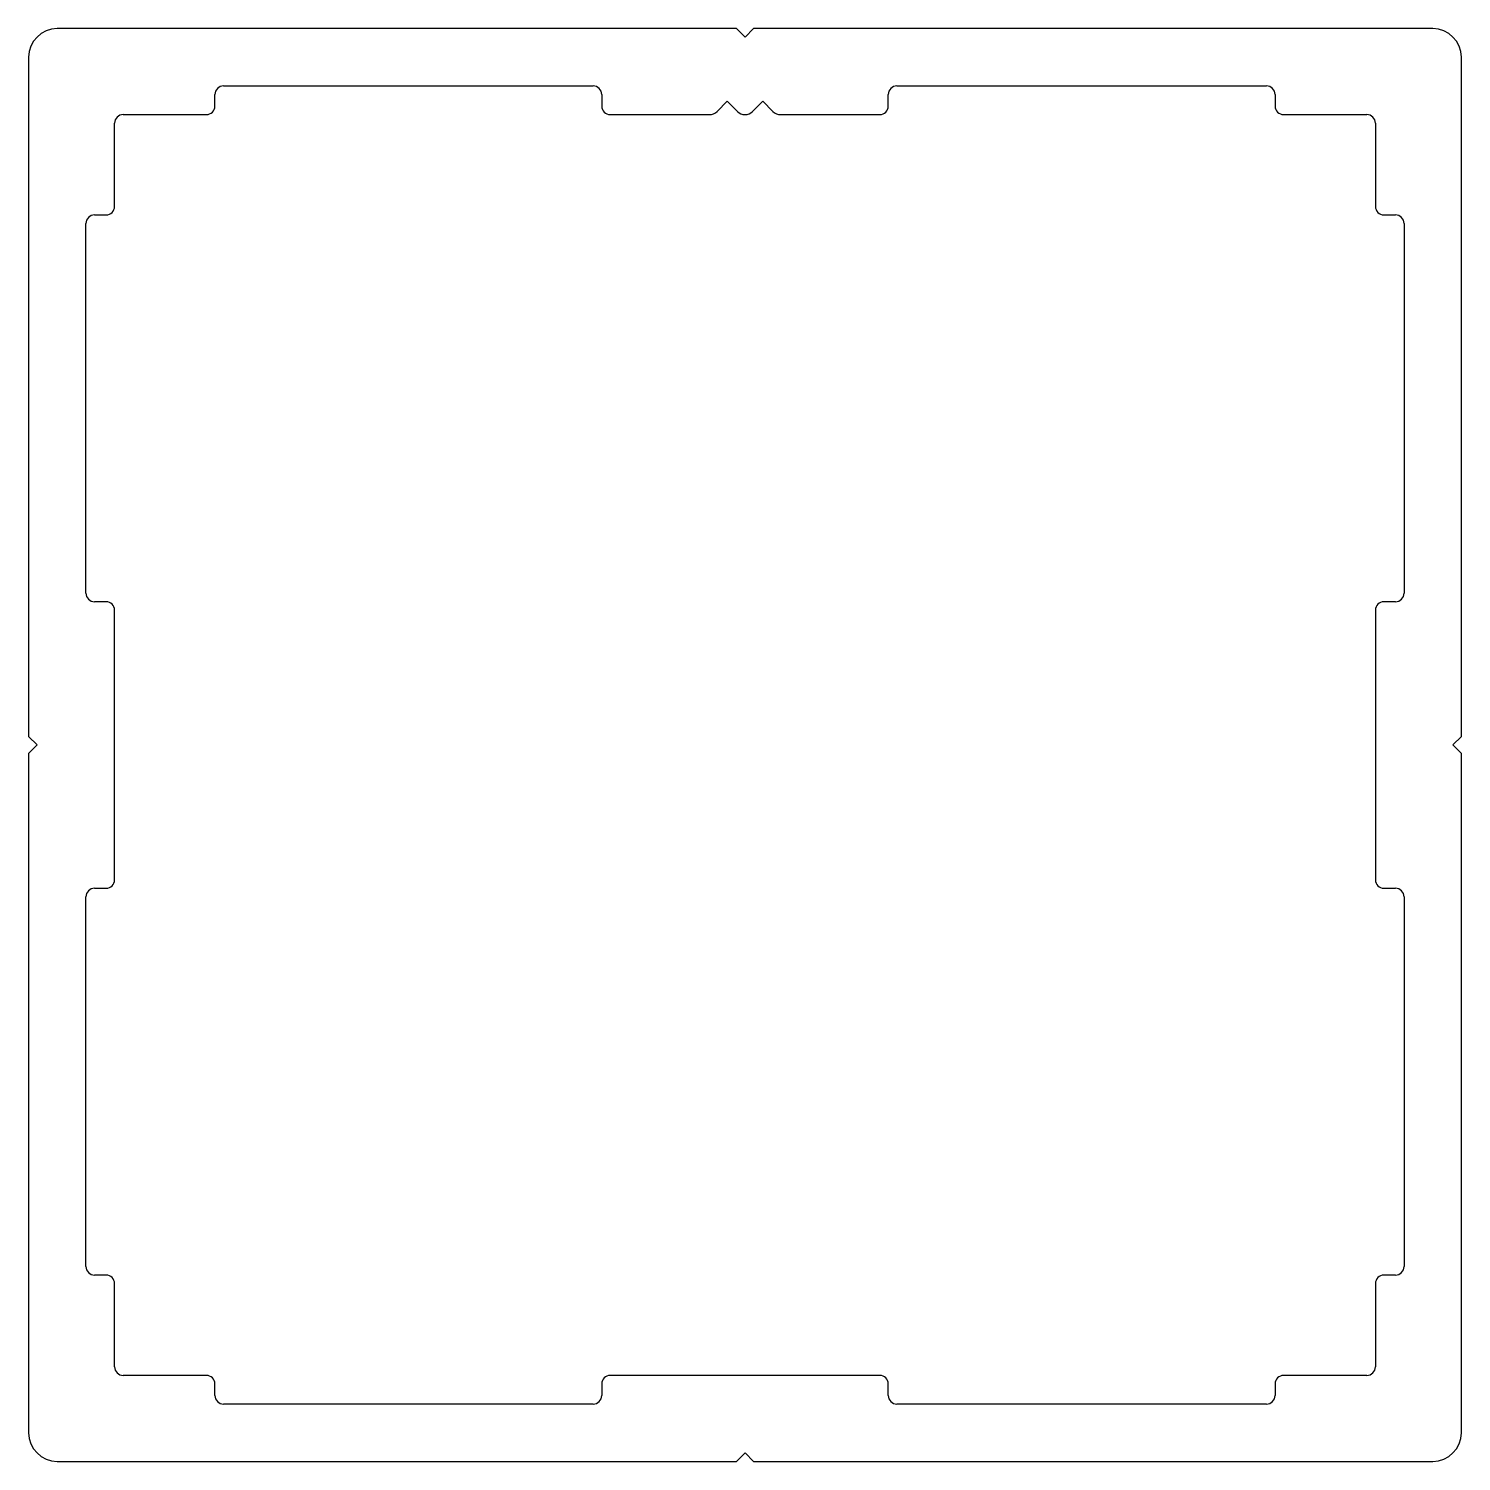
# Model space of a CAD drawing. Extents: x 2134.6 to 2184.6, y 2416.5 to 2466.5.
import ezdxf

# ---------------------------------------------------------------- set-up
doc = ezdxf.new("R2010")
doc.units = 0
doc.layers.get('0').update_dxf_attribs({"linetype": 'CONTINUOUS'})

msp = doc.modelspace()

# ---------------------------------------------------------------- linework, layer by layer
for p, q in [((2159.332, 2466.518), (2135.632, 2466.518)), ((2159.332, 2466.518), (2159.632, 2466.218)), ((2159.632, 2466.218), (2159.932, 2466.518)), ((2183.632, 2466.518), (2159.932, 2466.518)), ((2134.632, 2465.518), (2134.632, 2441.818)), ((2184.632, 2441.818), (2184.632, 2465.518)), ((2141.432, 2464.518), (2154.332, 2464.518)), ((2164.932, 2464.518), (2177.832, 2464.518)), ((2141.132, 2463.818), (2141.132, 2464.218)), ((2154.632, 2464.218), (2154.632, 2463.818)), ((2164.632, 2463.818), (2164.632, 2464.218)), ((2178.132, 2464.218), (2178.132, 2463.818)), ((2137.932, 2463.518), (2140.832, 2463.518)), ((2154.932, 2463.518), (2158.391, 2463.518)), ((2158.656, 2463.628), (2159.011, 2463.983)), ((2159.011, 2463.983), (2159.366, 2463.628)), ((2159.897, 2463.628), (2160.252, 2463.983)), ((2160.252, 2463.983), (2160.607, 2463.628)), ((2160.872, 2463.518), (2164.332, 2463.518)), ((2178.432, 2463.518), (2181.332, 2463.518)), ((2137.632, 2460.318), (2137.632, 2463.218)), ((2181.632, 2463.218), (2181.632, 2460.318)), ((2136.932, 2460.018), (2137.332, 2460.018)), ((2181.932, 2460.018), (2182.332, 2460.018)), ((2136.632, 2446.818), (2136.632, 2459.718)), ((2182.632, 2459.718), (2182.632, 2446.818)), ((2137.332, 2446.518), (2136.932, 2446.518)), ((2182.332, 2446.518), (2181.932, 2446.518)), ((2137.632, 2436.818), (2137.632, 2446.218)), ((2181.632, 2446.218), (2181.632, 2436.818)), ((2134.932, 2441.518), (2134.632, 2441.818)), ((2134.632, 2441.218), (2134.932, 2441.518)), ((2184.632, 2441.818), (2184.332, 2441.518)), ((2184.332, 2441.518), (2184.632, 2441.218)), ((2134.632, 2441.218), (2134.632, 2417.518)), ((2184.632, 2417.518), (2184.632, 2441.218)), ((2136.932, 2436.518), (2137.332, 2436.518)), ((2181.932, 2436.518), (2182.332, 2436.518)), ((2136.632, 2423.318), (2136.632, 2436.218)), ((2182.632, 2436.218), (2182.632, 2423.318)), ((2137.332, 2423.018), (2136.932, 2423.018)), ((2182.332, 2423.018), (2181.932, 2423.018)), ((2137.632, 2419.818), (2137.632, 2422.718)), ((2181.632, 2422.718), (2181.632, 2419.818)), ((2140.832, 2419.518), (2137.932, 2419.518)), ((2164.332, 2419.518), (2154.932, 2419.518)), ((2181.332, 2419.518), (2178.432, 2419.518)), ((2141.132, 2418.818), (2141.132, 2419.218)), ((2154.632, 2419.218), (2154.632, 2418.818)), ((2164.632, 2418.818), (2164.632, 2419.218)), ((2178.132, 2419.218), (2178.132, 2418.818)), ((2154.332, 2418.518), (2141.432, 2418.518)), ((2177.832, 2418.518), (2164.932, 2418.518)), ((2135.632, 2416.518), (2159.332, 2416.518)), ((2159.632, 2416.818), (2159.332, 2416.518)), ((2159.932, 2416.518), (2159.632, 2416.818)), ((2159.932, 2416.518), (2183.632, 2416.518))]:
    msp.add_line(p, q)
for centre, radius, start, end in [((2135.632, 2465.518), 1, 90, 180), ((2183.632, 2465.518), 1, 0, 90), ((2141.432, 2464.218), 0.3, 90, 180), ((2154.332, 2464.218), 0.3, 0, 90), ((2164.932, 2464.218), 0.3, 90, 180), ((2177.832, 2464.218), 0.3, 0, 90), ((2137.932, 2463.218), 0.3, 90, 180), ((2140.832, 2463.818), 0.3, 270, 0), ((2154.932, 2463.818), 0.3, 180, 270), ((2158.391, 2463.893), 0.375, 270, 315), ((2159.632, 2463.893), 0.375, 225, 315), ((2160.872, 2463.893), 0.375, 225, 270), ((2164.332, 2463.818), 0.3, 270, 0), ((2178.432, 2463.818), 0.3, 180, 270), ((2181.332, 2463.218), 0.3, 0, 90), ((2136.932, 2459.718), 0.3, 90, 180), ((2137.332, 2460.318), 0.3, 270, 0), ((2181.932, 2460.318), 0.3, 180, 270), ((2182.332, 2459.718), 0.3, 0, 90), ((2136.932, 2446.818), 0.3, 180, 270), ((2137.332, 2446.218), 0.3, 0, 90), ((2181.932, 2446.218), 0.3, 90, 180), ((2182.332, 2446.818), 0.3, 270, 0), ((2136.932, 2436.218), 0.3, 90, 180), ((2137.332, 2436.818), 0.3, 270, 0), ((2181.932, 2436.818), 0.3, 180, 270), ((2182.332, 2436.218), 0.3, 0, 90), ((2136.932, 2423.318), 0.3, 180, 270), ((2137.332, 2422.718), 0.3, 0, 90), ((2181.932, 2422.718), 0.3, 90, 180), ((2182.332, 2423.318), 0.3, 270, 0), ((2137.932, 2419.818), 0.3, 180, 270), ((2140.832, 2419.218), 0.3, 0, 90), ((2154.932, 2419.218), 0.3, 90, 180), ((2164.332, 2419.218), 0.3, 0, 90), ((2178.432, 2419.218), 0.3, 90, 180), ((2181.332, 2419.818), 0.3, 270, 0), ((2141.432, 2418.818), 0.3, 180, 270), ((2154.332, 2418.818), 0.3, 270, 0), ((2164.932, 2418.818), 0.3, 180, 270), ((2177.832, 2418.818), 0.3, 270, 0), ((2135.632, 2417.518), 1, 180, 270), ((2183.632, 2417.518), 1, 270, 0)]:
    msp.add_arc(centre, radius, start, end)

doc.saveas('drawing.dxf')
